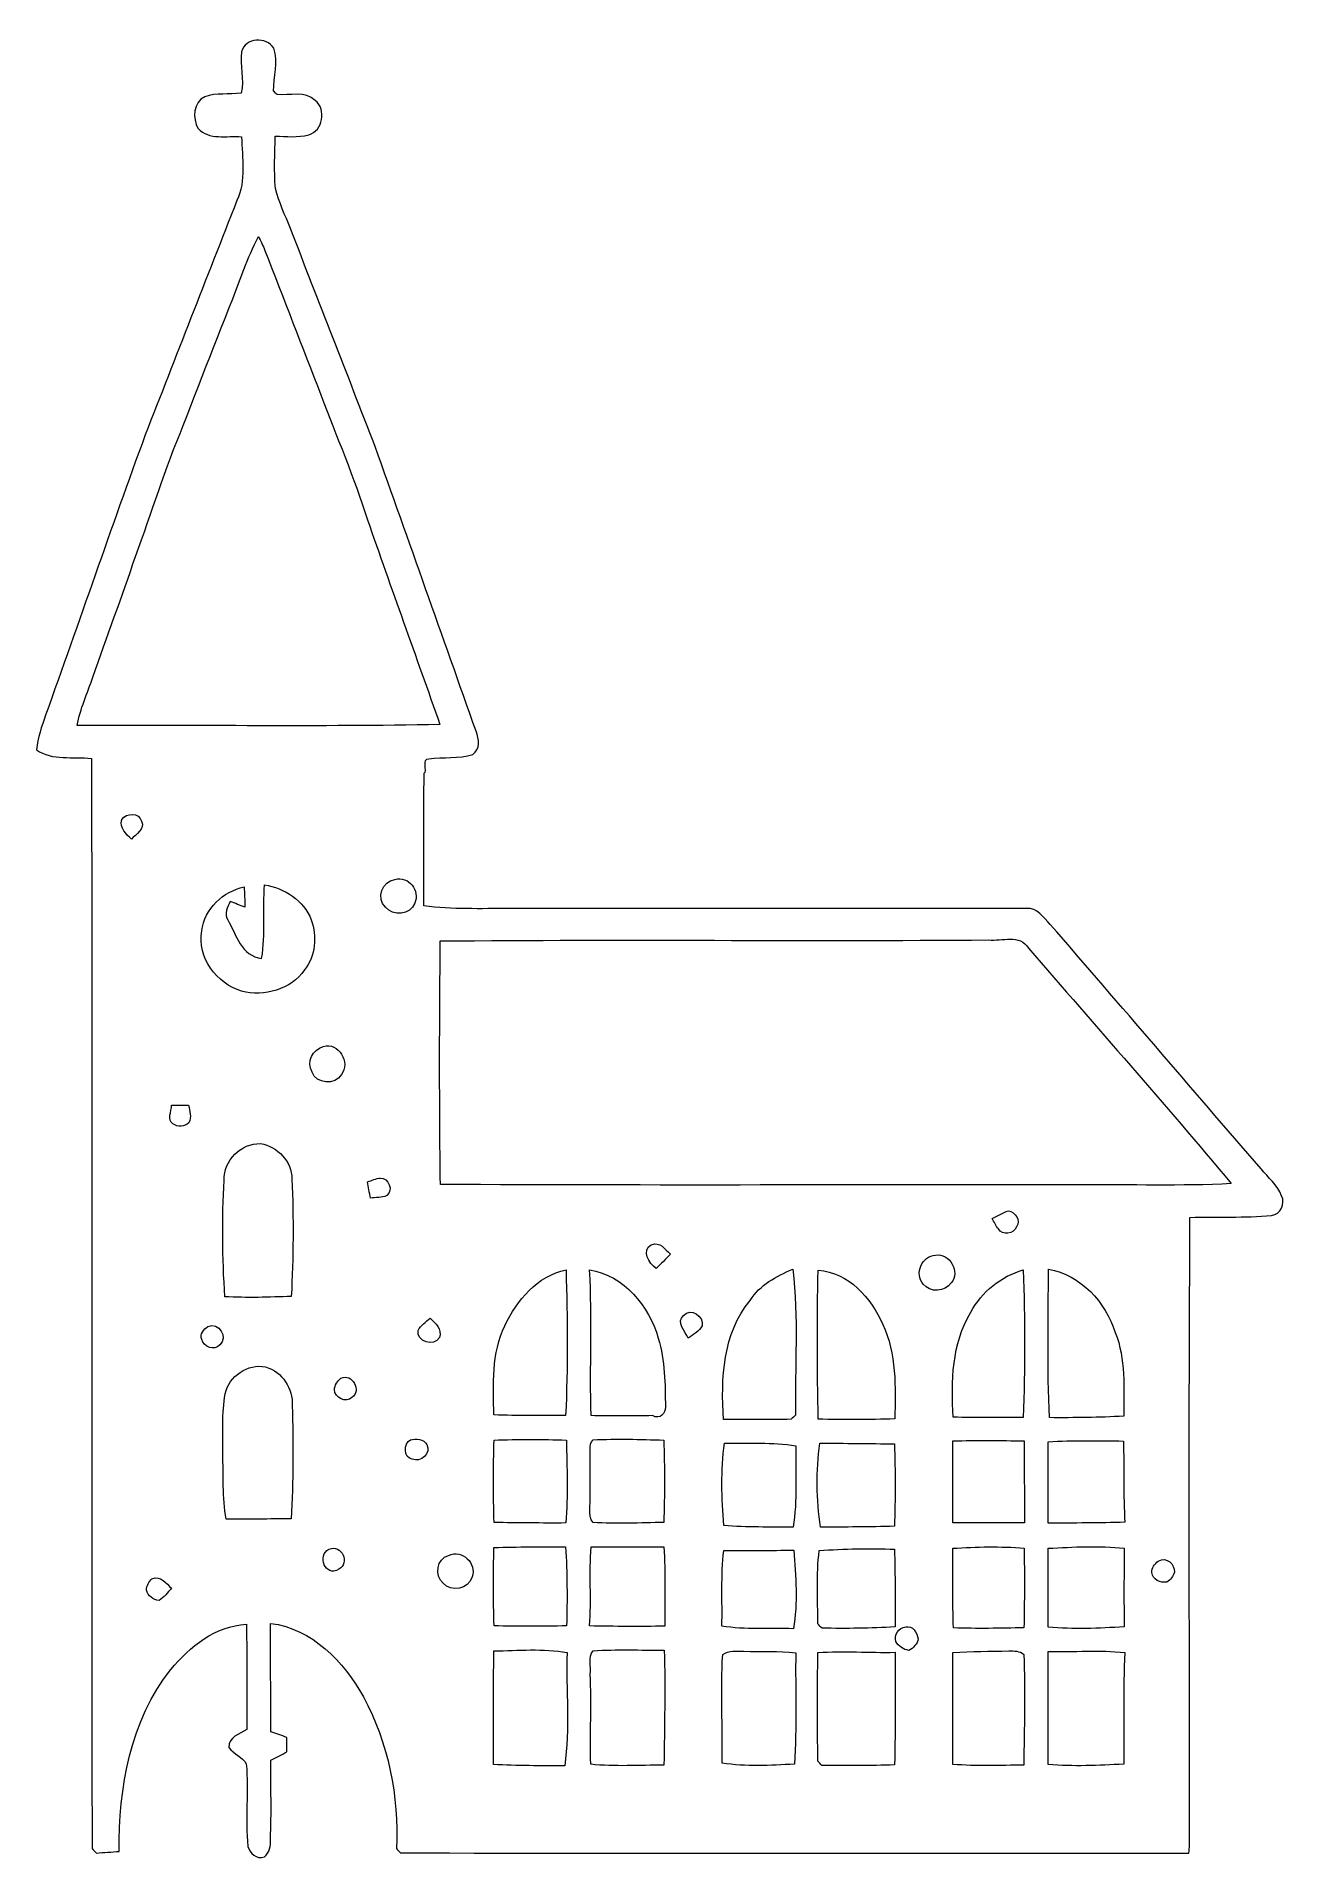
# Model space of a CAD drawing. Header units: centimetres. Extents: x -11.1 to 11.1, y -16.2 to 16.2.
import ezdxf

# ---------------------------------------------------------------- set-up
doc = ezdxf.new("R2010")
doc.units = ezdxf.units.CM
doc.header["$MEASUREMENT"] = 0
doc.layers.add('Layer 1', color=7, linetype='Continuous')

msp = doc.modelspace()

# ---------------------------------------------------------------- linework, layer by layer
at = {"layer": 'Layer 1', "color": 251, "lineweight": 9}
for points, knots in [([(-7.42088, 15.91377), (-7.34997, 16.17165), (-6.97532, 16.18541), (-6.84656, 15.97656), (-6.84656, 15.97656), (-6.75801, 15.73279), (-6.85255, 15.4675), (-6.85044, 15.21703), (-6.85044, 15.21703), (-6.83033, 15.19622), (-6.80987, 15.1754), (-6.78941, 15.15459), (-6.78941, 15.15459), (-6.5668, 15.13095), (-6.29128, 15.22691), (-6.11243, 15.04981), (-6.11243, 15.04981), (-5.90993, 14.89106), (-5.97414, 14.51077), (-6.22849, 14.43986), (-6.22849, 14.43986), (-6.42146, 14.38836), (-6.62395, 14.4127), (-6.82045, 14.41728), (-6.82045, 14.41728), (-6.82856, 14.1079), (-6.8455, 13.7971), (-6.81798, 13.48842), (-6.81798, 13.48842), (-6.75519, 13.24253), (-6.64477, 13.01288), (-6.55234, 12.77793), (-6.55234, 12.77793), (-6.05175, 11.48923), (-5.54869, 10.20159), (-5.04951, 8.91254), (-5.04951, 8.91254), (-4.44837, 7.22979), (-3.85676, 5.54351), (-3.25775, 3.8597), (-3.25775, 3.8597), (-3.20201, 3.72459), (-3.18261, 3.54361), (-3.31525, 3.44554), (-3.31525, 3.44554), (-3.56784, 3.37322), (-3.83877, 3.40744), (-4.0963, 3.36793), (-4.0963, 3.36793), (-4.22471, 3.38204), (-4.11958, 3.15133), (-4.17709, 3.11393), (-4.17709, 3.11393), (-4.20213, 2.33076), (-4.17568, 1.54724), (-4.18591, 0.76373), (-4.18591, 0.76373), (-3.6832, 0.69388), (-3.17379, 0.7161), (-2.66755, 0.71328), (-2.66755, 0.71328), (0.39069, 0.71786), (3.44892, 0.71257), (6.5068, 0.71716), (6.5068, 0.71716), (6.69589, 0.73162), (6.81301, 0.55382), (6.92872, 0.43423), (6.92872, 0.43423), (8.17967, -1.00863), (9.4218, -2.4589), (10.66958, -3.90458), (10.66958, -3.90458), (10.79552, -4.05839), (10.96062, -4.1928), (11.03505, -4.3826), (11.03505, -4.3826), (11.10385, -4.52265), (11.01318, -4.71315), (10.85725, -4.73008), (10.85725, -4.73008), (10.37571, -4.777), (9.89099, -4.74666), (9.4084, -4.76395), (9.4084, -4.76395), (9.38511, -8.47552), (9.39958, -12.18816), (9.40169, -15.90009), (9.40169, -15.90009), (9.39852, -15.94736), (9.39252, -15.99498), (9.38758, -16.04331), (9.38758, -16.04331), (4.72421, -16.03802), (0.06084, -16.04719), (-4.60218, -16.03837), (-4.60218, -16.03837), (-4.62476, -16.01297), (-4.64734, -15.98793), (-4.66991, -15.96323), (-4.66991, -15.96323), (-4.62758, -15.03402), (-4.81385, -14.08963), (-5.25659, -13.26836), (-5.25659, -13.26836), (-5.60478, -12.64536), (-6.16393, -12.05834), (-6.90618, -11.96626), (-6.90618, -11.96626), (-6.91147, -12.6069), (-6.89418, -13.24755), (-6.90018, -13.88855), (-6.90018, -13.88855), (-6.80599, -13.92171), (-6.71144, -13.95487), (-6.61831, -13.99085), (-6.61831, -13.99085), (-6.61796, -14.05506), (-6.61796, -14.18312), (-6.61796, -14.24732), (-6.61796, -14.24732), (-6.71038, -14.29742), (-6.80422, -14.34469), (-6.89877, -14.3909), (-6.89877, -14.3909), (-6.90265, -14.85869), (-6.88677, -15.32717), (-6.90653, -15.79531), (-6.90653, -15.79531), (-6.89489, -15.9082), (-6.92452, -16.03626), (-7.01518, -16.11105), (-7.01518, -16.11105), (-7.15241, -16.1562), (-7.27836, -16.04578), (-7.30552, -15.92196), (-7.30552, -15.92196), (-7.35491, -15.43583), (-7.29529, -14.94582), (-7.3348, -14.4604), (-7.3348, -14.4604), (-7.40183, -14.33269), (-7.5634, -14.28789), (-7.64242, -14.16689), (-7.64242, -14.16689), (-7.65689, -13.98521), (-7.44981, -13.92806), (-7.32739, -13.84868), (-7.32739, -13.84868), (-7.32386, -13.22674), (-7.31681, -12.60514), (-7.33445, -11.98355), (-7.33445, -11.98355), (-7.88161, -12.00859), (-8.34092, -12.38148), (-8.67571, -12.78541), (-8.67571, -12.78541), (-9.38867, -13.69099), (-9.60598, -14.88585), (-9.58799, -16.01192), (-9.58799, -16.01192), (-9.72381, -16.02285), (-9.86034, -16.03097), (-9.9958, -16.0419), (-9.9958, -16.0419), (-10.02085, -16.01509), (-10.04625, -15.98863), (-10.0713, -15.96253), (-10.0713, -15.96253), (-10.08717, -9.51587), (-10.06282, -3.06921), (-10.08328, 3.3771), (-10.08328, 3.3771), (-10.40713, 3.41732), (-10.77615, 3.32948), (-11.05837, 3.53197), (-11.05837, 3.53197), (-11.03403, 3.74329), (-10.96629, 3.94508), (-10.89644, 4.14475), (-10.89644, 4.14475), (-10.3006, 5.79928), (-9.7351, 7.46474), (-9.12868, 9.11539), (-9.12868, 9.11539), (-8.58857, 10.50286), (-8.04706, 11.88963), (-7.50061, 13.27464), (-7.50061, 13.27464), (-7.33586, 13.62741), (-7.40994, 14.02923), (-7.41841, 14.40423), (-7.41841, 14.40423), (-7.67841, 14.43069), (-7.99838, 14.33861), (-8.19311, 14.55663), (-8.19311, 14.55663), (-8.29259, 14.72949), (-8.27601, 15.02159), (-8.07352, 15.11508), (-8.07352, 15.11508), (-7.86926, 15.19657), (-7.64031, 15.1433), (-7.42829, 15.18105), (-7.42829, 15.18105), (-7.36408, 15.42058), (-7.45086, 15.67247), (-7.42088, 15.91377), (-7.42088, 15.91377), (-7.42088, 15.91377), (-7.42088, 15.91377), (-7.42088, 15.91377)], [0, 0, 0, 0, 0.01851852, 0.01851852, 0.01851852, 0.01851852, 0.03703704, 0.03703704, 0.03703704, 0.03703704, 0.05555556, 0.05555556, 0.05555556, 0.05555556, 0.07407407, 0.07407407, 0.07407407, 0.07407407, 0.09259259, 0.09259259, 0.09259259, 0.09259259, 0.11111111, 0.11111111, 0.11111111, 0.11111111, 0.12962963, 0.12962963, 0.12962963, 0.12962963, 0.14814815, 0.14814815, 0.14814815, 0.14814815, 0.16666667, 0.16666667, 0.16666667, 0.16666667, 0.18518519, 0.18518519, 0.18518519, 0.18518519, 0.2037037, 0.2037037, 0.2037037, 0.2037037, 0.22222222, 0.22222222, 0.22222222, 0.22222222, 0.24074074, 0.24074074, 0.24074074, 0.24074074, 0.25925926, 0.25925926, 0.25925926, 0.25925926, 0.27777778, 0.27777778, 0.27777778, 0.27777778, 0.2962963, 0.2962963, 0.2962963, 0.2962963, 0.31481481, 0.31481481, 0.31481481, 0.31481481, 0.33333333, 0.33333333, 0.33333333, 0.33333333, 0.35185185, 0.35185185, 0.35185185, 0.35185185, 0.37037037, 0.37037037, 0.37037037, 0.37037037, 0.38888889, 0.38888889, 0.38888889, 0.38888889, 0.40740741, 0.40740741, 0.40740741, 0.40740741, 0.42592593, 0.42592593, 0.42592593, 0.42592593, 0.44444444, 0.44444444, 0.44444444, 0.44444444, 0.46296296, 0.46296296, 0.46296296, 0.46296296, 0.48148148, 0.48148148, 0.48148148, 0.48148148, 0.5, 0.5, 0.5, 0.5, 0.51851852, 0.51851852, 0.51851852, 0.51851852, 0.53703704, 0.53703704, 0.53703704, 0.53703704, 0.55555556, 0.55555556, 0.55555556, 0.55555556, 0.57407407, 0.57407407, 0.57407407, 0.57407407, 0.59259259, 0.59259259, 0.59259259, 0.59259259, 0.61111111, 0.61111111, 0.61111111, 0.61111111, 0.62962963, 0.62962963, 0.62962963, 0.62962963, 0.64814815, 0.64814815, 0.64814815, 0.64814815, 0.66666667, 0.66666667, 0.66666667, 0.66666667, 0.68518519, 0.68518519, 0.68518519, 0.68518519, 0.7037037, 0.7037037, 0.7037037, 0.7037037, 0.72222222, 0.72222222, 0.72222222, 0.72222222, 0.74074074, 0.74074074, 0.74074074, 0.74074074, 0.75925926, 0.75925926, 0.75925926, 0.75925926, 0.77777778, 0.77777778, 0.77777778, 0.77777778, 0.7962963, 0.7962963, 0.7962963, 0.7962963, 0.81481481, 0.81481481, 0.81481481, 0.81481481, 0.83333333, 0.83333333, 0.83333333, 0.83333333, 0.85185185, 0.85185185, 0.85185185, 0.85185185, 0.87037037, 0.87037037, 0.87037037, 0.87037037, 0.88888889, 0.88888889, 0.88888889, 0.88888889, 0.90740741, 0.90740741, 0.90740741, 0.90740741, 0.92592593, 0.92592593, 0.92592593, 0.92592593, 0.94444444, 0.94444444, 0.94444444, 0.94444444, 0.96296296, 0.96296296, 0.96296296, 0.96296296, 1, 1, 1, 1]), ([(-7.12031, 12.6354), (-7.21697, 12.44631), (-7.30129, 12.25158), (-7.37608, 12.05297), (-7.37608, 12.05297), (-7.72709, 11.12798), (-8.10209, 10.21217), (-8.4524, 9.28648), (-8.4524, 9.28648), (-8.77131, 8.52554), (-9.01508, 7.73603), (-9.30154, 6.96238), (-9.30154, 6.96238), (-9.54001, 6.24307), (-9.8113, 5.53575), (-10.0586, 4.81961), (-10.0586, 4.81961), (-10.15632, 4.53563), (-10.28085, 4.25975), (-10.3387, 3.96377), (-10.3387, 3.96377), (-8.19276, 3.9673), (-6.04575, 3.94084), (-3.8998, 3.97718), (-3.8998, 3.97718), (-4.32243, 5.19038), (-4.76552, 6.39653), (-5.18391, 7.61114), (-5.18391, 7.61114), (-5.42486, 8.36256), (-5.73319, 9.08893), (-6.01012, 9.82694), (-6.01012, 9.82694), (-6.34808, 10.6789), (-6.67017, 11.53685), (-7.00531, 12.39022), (-7.00531, 12.39022), (-7.03917, 12.47383), (-7.07692, 12.55603), (-7.12031, 12.6354), (-7.12031, 12.6354), (-7.12031, 12.6354), (-7.12031, 12.6354), (-7.12031, 12.6354)], [0, 0, 0, 0, 0.08333333, 0.08333333, 0.08333333, 0.08333333, 0.16666667, 0.16666667, 0.16666667, 0.16666667, 0.25, 0.25, 0.25, 0.25, 0.33333333, 0.33333333, 0.33333333, 0.33333333, 0.41666667, 0.41666667, 0.41666667, 0.41666667, 0.5, 0.5, 0.5, 0.5, 0.58333333, 0.58333333, 0.58333333, 0.58333333, 0.66666667, 0.66666667, 0.66666667, 0.66666667, 0.75, 0.75, 0.75, 0.75, 0.83333333, 0.83333333, 0.83333333, 0.83333333, 1, 1, 1, 1]), ([(-9.54354, 2.29372), (-9.58623, 2.13674), (-9.46946, 2.03902), (-9.37244, 1.94659), (-9.37244, 1.94659), (-9.29483, 2.03337), (-9.12268, 2.1251), (-9.19535, 2.26338), (-9.19535, 2.26338), (-9.23486, 2.41966), (-9.4624, 2.4172), (-9.54354, 2.29372), (-9.54354, 2.29372), (-9.54354, 2.29372), (-9.54354, 2.29372), (-9.54354, 2.29372)], [0, 0, 0, 0, 0.2, 0.2, 0.2, 0.2, 0.4, 0.4, 0.4, 0.4, 0.6, 0.6, 0.6, 0.6, 1, 1, 1, 1]), ([(-4.6999, 1.22869), (-4.92109, 1.2107), (-5.04174, 0.89002), (-4.865, 0.74044), (-4.865, 0.74044), (-4.73518, 0.56688), (-4.42333, 0.60004), (-4.34607, 0.80747), (-4.34607, 0.80747), (-4.24905, 1.02937), (-4.45508, 1.30559), (-4.6999, 1.22869), (-4.6999, 1.22869), (-4.6999, 1.22869), (-4.6999, 1.22869), (-4.6999, 1.22869)], [0, 0, 0, 0, 0.2, 0.2, 0.2, 0.2, 0.4, 0.4, 0.4, 0.4, 0.6, 0.6, 0.6, 0.6, 1, 1, 1, 1]), ([(-8.12573, 0.32099), (-8.21286, -0.1542), (-7.85973, -0.61493), (-7.41841, -0.75392), (-7.41841, -0.75392), (-7.01801, -0.84812), (-6.54246, -0.72782), (-6.30293, -0.37539), (-6.30293, -0.37539), (-6.1029, -0.12704), (-6.08103, 0.22221), (-6.18298, 0.51537), (-6.18298, 0.51537), (-6.31492, 0.85756), (-6.65994, 1.07946), (-7.01377, 1.13273), (-7.01377, 1.13273), (-7.04199, 0.69917), (-6.98943, 0.26208), (-7.06281, -0.16902), (-7.06281, -0.16902), (-7.42441, -0.13374), (-7.51225, 0.25784), (-7.66535, 0.51678), (-7.66535, 0.51678), (-7.7345, 0.62261), (-7.66853, 0.73868), (-7.62126, 0.8371), (-7.62126, 0.8371), (-7.53377, 0.80571), (-7.44698, 0.77255), (-7.35985, 0.7408), (-7.35985, 0.7408), (-7.36232, 0.86003), (-7.36937, 0.98456), (-7.37184, 1.10204), (-7.37184, 1.10204), (-7.74543, 1.01667), (-8.07528, 0.70834), (-8.12573, 0.32099), (-8.12573, 0.32099), (-8.12573, 0.32099), (-8.12573, 0.32099), (-8.12573, 0.32099)], [0, 0, 0, 0, 0.08333333, 0.08333333, 0.08333333, 0.08333333, 0.16666667, 0.16666667, 0.16666667, 0.16666667, 0.25, 0.25, 0.25, 0.25, 0.33333333, 0.33333333, 0.33333333, 0.33333333, 0.41666667, 0.41666667, 0.41666667, 0.41666667, 0.5, 0.5, 0.5, 0.5, 0.58333333, 0.58333333, 0.58333333, 0.58333333, 0.66666667, 0.66666667, 0.66666667, 0.66666667, 0.75, 0.75, 0.75, 0.75, 0.83333333, 0.83333333, 0.83333333, 0.83333333, 1, 1, 1, 1]), ([(5.83476, 0.15801), (2.59238, 0.13331), (-0.65072, 0.17035), (-3.8931, 0.13931), (-3.8931, 0.13931), (-3.90756, -1.30002), (-3.91074, -2.74006), (-3.89098, -4.1794), (-3.89098, -4.1794), (-0.10849, -4.20056), (3.67435, -4.18257), (7.45718, -4.18857), (7.45718, -4.18857), (8.35183, -4.18081), (9.24718, -4.21044), (10.14146, -4.16599), (10.14146, -4.16599), (8.9639, -2.75417), (7.74399, -1.37834), (6.54243, 0.01266), (6.54243, 0.01266), (6.39073, 0.26631), (6.069, 0.13296), (5.83476, 0.15801), (5.83476, 0.15801), (5.83476, 0.15801), (5.83476, 0.15801), (5.83476, 0.15801)], [0, 0, 0, 0, 0.125, 0.125, 0.125, 0.125, 0.25, 0.25, 0.25, 0.25, 0.375, 0.375, 0.375, 0.375, 0.5, 0.5, 0.5, 0.5, 0.625, 0.625, 0.625, 0.625, 0.75, 0.75, 0.75, 0.75, 1, 1, 1, 1]), ([(-5.97131, -1.73041), (-6.15299, -1.79109), (-6.27153, -2.00205), (-6.16816, -2.1862), (-6.16816, -2.1862), (-6.09408, -2.39963), (-5.75788, -2.42186), (-5.64605, -2.23101), (-5.64605, -2.23101), (-5.48377, -2.01652), (-5.6965, -1.6528), (-5.97131, -1.73041), (-5.97131, -1.73041), (-5.97131, -1.73041), (-5.97131, -1.73041), (-5.97131, -1.73041)], [0, 0, 0, 0, 0.2, 0.2, 0.2, 0.2, 0.4, 0.4, 0.4, 0.4, 0.6, 0.6, 0.6, 0.6, 1, 1, 1, 1]), ([(-8.66124, -2.77358), (-8.65772, -2.88188), (-8.75156, -3.03428), (-8.63655, -3.10342), (-8.63655, -3.10342), (-8.55506, -3.16516), (-8.42487, -3.16481), (-8.35608, -3.08437), (-8.35608, -3.08437), (-8.29577, -2.98948), (-8.34163, -2.87518), (-8.35821, -2.77428), (-8.35821, -2.77428), (-8.43406, -2.77393), (-8.58539, -2.77393), (-8.66124, -2.77358), (-8.66124, -2.77358), (-8.66124, -2.77358), (-8.66124, -2.77358), (-8.66124, -2.77358)], [0, 0, 0, 0, 0.16666667, 0.16666667, 0.16666667, 0.16666667, 0.33333333, 0.33333333, 0.33333333, 0.33333333, 0.5, 0.5, 0.5, 0.5, 0.66666667, 0.66666667, 0.66666667, 0.66666667, 1, 1, 1, 1]), ([(-7.72815, -4.10214), (-7.76978, -4.79041), (-7.75919, -5.48256), (-7.71615, -6.17083), (-7.71615, -6.17083), (-7.32386, -6.19517), (-6.92911, -6.18), (-6.53646, -6.16624), (-6.53646, -6.16624), (-6.50083, -5.47374), (-6.49448, -4.77841), (-6.52623, -4.08626), (-6.52623, -4.08626), (-6.52482, -3.77123), (-6.78129, -3.50665), (-7.08186, -3.45585), (-7.08186, -3.45585), (-7.42723, -3.44491), (-7.74049, -3.75324), (-7.72815, -4.10214), (-7.72815, -4.10214), (-7.72815, -4.10214), (-7.72815, -4.10214), (-7.72815, -4.10214)], [0, 0, 0, 0, 0.14285714, 0.14285714, 0.14285714, 0.14285714, 0.28571429, 0.28571429, 0.28571429, 0.28571429, 0.42857143, 0.42857143, 0.42857143, 0.42857143, 0.57142857, 0.57142857, 0.57142857, 0.57142857, 0.71428571, 0.71428571, 0.71428571, 0.71428571, 1, 1, 1, 1]), ([(-5.18215, -4.13318), (-5.16663, -4.22914), (-5.15039, -4.32545), (-5.13382, -4.42176), (-5.13382, -4.42176), (-5.03751, -4.40659), (-4.92885, -4.42634), (-4.84313, -4.37554), (-4.84313, -4.37554), (-4.71543, -4.28982), (-4.81103, -4.05734), (-4.95708, -4.0658), (-4.95708, -4.0658), (-5.03504, -4.07674), (-5.10842, -4.10743), (-5.18215, -4.13318), (-5.18215, -4.13318), (-5.18215, -4.13318), (-5.18215, -4.13318), (-5.18215, -4.13318)], [0, 0, 0, 0, 0.16666667, 0.16666667, 0.16666667, 0.16666667, 0.33333333, 0.33333333, 0.33333333, 0.33333333, 0.5, 0.5, 0.5, 0.5, 0.66666667, 0.66666667, 0.66666667, 0.66666667, 1, 1, 1, 1]), ([(5.89896, -4.78335), (5.93318, -4.8465), (5.96564, -4.91176), (6.00832, -4.97032), (6.00832, -4.97032), (6.07782, -5.0885), (6.28525, -5.06169), (6.33182, -4.93081), (6.33182, -4.93081), (6.41049, -4.81757), (6.30818, -4.66835), (6.18542, -4.64894), (6.18542, -4.64894), (6.08382, -4.67858), (5.99351, -4.73784), (5.89896, -4.78335), (5.89896, -4.78335), (5.89896, -4.78335), (5.89896, -4.78335), (5.89896, -4.78335)], [0, 0, 0, 0, 0.16666667, 0.16666667, 0.16666667, 0.16666667, 0.33333333, 0.33333333, 0.33333333, 0.33333333, 0.5, 0.5, 0.5, 0.5, 0.66666667, 0.66666667, 0.66666667, 0.66666667, 1, 1, 1, 1]), ([(-0.15047, -5.2529), (-0.32793, -5.35132), (-0.18963, -5.58204), (-0.06404, -5.66847), (-0.06404, -5.66847), (0.02521, -5.58945), (0.10988, -5.50549), (0.18855, -5.41588), (0.18855, -5.41588), (0.09224, -5.33227), (0.00863, -5.1827), (-0.15047, -5.2529), (-0.15047, -5.2529), (-0.15047, -5.2529), (-0.15047, -5.2529), (-0.15047, -5.2529)], [0, 0, 0, 0, 0.2, 0.2, 0.2, 0.2, 0.4, 0.4, 0.4, 0.4, 0.6, 0.6, 0.6, 0.6, 1, 1, 1, 1]), ([(4.89389, -5.43529), (4.65541, -5.44728), (4.51149, -5.7669), (4.67622, -5.94611), (4.67622, -5.94611), (4.79618, -6.10521), (5.06394, -6.08898), (5.174, -5.9267), (5.174, -5.9267), (5.33628, -5.73797), (5.14296, -5.38554), (4.89389, -5.43529), (4.89389, -5.43529), (4.89389, -5.43529), (4.89389, -5.43529), (4.89389, -5.43529)], [0, 0, 0, 0, 0.2, 0.2, 0.2, 0.2, 0.4, 0.4, 0.4, 0.4, 0.6, 0.6, 0.6, 0.6, 1, 1, 1, 1]), ([(-2.74693, -6.68553), (-2.98681, -7.17801), (-2.95224, -7.73822), (-2.94201, -8.26986), (-2.94201, -8.26986), (-2.51833, -8.2815), (-2.09429, -8.28185), (-1.67025, -8.28079), (-1.67025, -8.28079), (-1.62686, -7.42001), (-1.63603, -6.55712), (-1.66178, -5.69599), (-1.66178, -5.69599), (-2.16978, -5.79794), (-2.53949, -6.2368), (-2.74693, -6.68553), (-2.74693, -6.68553), (-2.74693, -6.68553), (-2.74693, -6.68553), (-2.74693, -6.68553)], [0, 0, 0, 0, 0.16666667, 0.16666667, 0.16666667, 0.16666667, 0.33333333, 0.33333333, 0.33333333, 0.33333333, 0.5, 0.5, 0.5, 0.5, 0.66666667, 0.66666667, 0.66666667, 0.66666667, 1, 1, 1, 1]), ([(-1.24339, -5.6974), (-1.19682, -6.55818), (-1.24339, -7.42107), (-1.21763, -8.28185), (-1.21763, -8.28185), (-0.85357, -8.28291), (-0.4895, -8.29067), (-0.12542, -8.28044), (-0.12542, -8.28044), (0.00546, -8.35734), (0.106, -8.23846), (0.10035, -8.13051), (0.10035, -8.13051), (0.09718, -7.72093), (0.094, -7.30254), (-0.02489, -6.90707), (-0.02489, -6.90707), (-0.19245, -6.3391), (-0.63061, -5.78947), (-1.24339, -5.6974), (-1.24339, -5.6974), (-1.24339, -5.6974), (-1.24339, -5.6974), (-1.24339, -5.6974)], [0, 0, 0, 0, 0.14285714, 0.14285714, 0.14285714, 0.14285714, 0.28571429, 0.28571429, 0.28571429, 0.28571429, 0.42857143, 0.42857143, 0.42857143, 0.42857143, 0.57142857, 0.57142857, 0.57142857, 0.57142857, 0.71428571, 0.71428571, 0.71428571, 0.71428571, 1, 1, 1, 1]), ([(1.60425, -6.2368), (1.11777, -6.82382), (1.0846, -7.62427), (1.13223, -8.35064), (1.13223, -8.35064), (1.53263, -8.3524), (1.93303, -8.35099), (2.33344, -8.34641), (2.33344, -8.34641), (2.35849, -8.32207), (2.38353, -8.29808), (2.40893, -8.27444), (2.40893, -8.27444), (2.39447, -7.4119), (2.46608, -6.54371), (2.3599, -5.68505), (2.3599, -5.68505), (2.06921, -5.80676), (1.77958, -5.96375), (1.60425, -6.2368), (1.60425, -6.2368), (1.60425, -6.2368), (1.60425, -6.2368), (1.60425, -6.2368)], [0, 0, 0, 0, 0.14285714, 0.14285714, 0.14285714, 0.14285714, 0.28571429, 0.28571429, 0.28571429, 0.28571429, 0.42857143, 0.42857143, 0.42857143, 0.42857143, 0.57142857, 0.57142857, 0.57142857, 0.57142857, 0.71428571, 0.71428571, 0.71428571, 0.71428571, 1, 1, 1, 1]), ([(2.8111, -5.70057), (2.79134, -6.58111), (2.79487, -7.4627), (2.81216, -8.34359), (2.81216, -8.34359), (3.26442, -8.35452), (3.71703, -8.35311), (4.16965, -8.34076), (4.16965, -8.34076), (4.18658, -7.77808), (4.20104, -7.18471), (3.95798, -6.6626), (3.95798, -6.6626), (3.75302, -6.19376), (3.35226, -5.73938), (2.8111, -5.70057), (2.8111, -5.70057), (2.8111, -5.70057), (2.8111, -5.70057), (2.8111, -5.70057)], [0, 0, 0, 0, 0.16666667, 0.16666667, 0.16666667, 0.16666667, 0.33333333, 0.33333333, 0.33333333, 0.33333333, 0.5, 0.5, 0.5, 0.5, 0.66666667, 0.66666667, 0.66666667, 0.66666667, 1, 1, 1, 1]), ([(5.51796, -6.44776), (5.18282, -7.00656), (5.1673, -7.67719), (5.20822, -8.30866), (5.20822, -8.30866), (5.62062, -8.32065), (6.03337, -8.31536), (6.44612, -8.31501), (6.44612, -8.31501), (6.48634, -7.44294), (6.47822, -6.56841), (6.45106, -5.69599), (6.45106, -5.69599), (6.05524, -5.80676), (5.7134, -6.08651), (5.51796, -6.44776), (5.51796, -6.44776), (5.51796, -6.44776), (5.51796, -6.44776), (5.51796, -6.44776)], [0, 0, 0, 0, 0.16666667, 0.16666667, 0.16666667, 0.16666667, 0.33333333, 0.33333333, 0.33333333, 0.33333333, 0.5, 0.5, 0.5, 0.5, 0.66666667, 0.66666667, 0.66666667, 0.66666667, 1, 1, 1, 1]), ([(6.89697, -5.68011), (6.89591, -6.55888), (6.87051, -7.43906), (6.91849, -8.31713), (6.91849, -8.31713), (7.35735, -8.31854), (7.79691, -8.31819), (8.2354, -8.28961), (8.2354, -8.28961), (8.22977, -7.7929), (8.27104, -7.2789), (8.08336, -6.80653), (8.08336, -6.80653), (7.90909, -6.26396), (7.472, -5.78877), (6.89697, -5.68011), (6.89697, -5.68011), (6.89697, -5.68011), (6.89697, -5.68011), (6.89697, -5.68011)], [0, 0, 0, 0, 0.16666667, 0.16666667, 0.16666667, 0.16666667, 0.33333333, 0.33333333, 0.33333333, 0.33333333, 0.5, 0.5, 0.5, 0.5, 0.66666667, 0.66666667, 0.66666667, 0.66666667, 1, 1, 1, 1]), ([(0.4235, -6.50385), (0.2838, -6.62238), (0.45878, -6.78748), (0.50393, -6.90813), (0.50393, -6.90813), (0.59389, -6.84463), (0.69937, -6.78854), (0.75299, -6.68835), (0.75299, -6.68835), (0.78898, -6.51761), (0.54591, -6.35709), (0.4235, -6.50385), (0.4235, -6.50385), (0.4235, -6.50385), (0.4235, -6.50385), (0.4235, -6.50385)], [0, 0, 0, 0, 0.2, 0.2, 0.2, 0.2, 0.4, 0.4, 0.4, 0.4, 0.6, 0.6, 0.6, 0.6, 1, 1, 1, 1]), ([(-8.01743, -6.70211), (-8.09257, -6.74797), (-8.16594, -6.83581), (-8.12643, -6.9293), (-8.12643, -6.9293), (-8.09257, -7.06089), (-7.90066, -7.14132), (-7.80576, -7.02384), (-7.80576, -7.02384), (-7.64489, -6.8979), (-7.82798, -6.61109), (-8.01743, -6.70211), (-8.01743, -6.70211), (-8.01743, -6.70211), (-8.01743, -6.70211), (-8.01743, -6.70211)], [0, 0, 0, 0, 0.2, 0.2, 0.2, 0.2, 0.4, 0.4, 0.4, 0.4, 0.6, 0.6, 0.6, 0.6, 1, 1, 1, 1]), ([(-4.28751, -6.77055), (-4.31855, -6.96669), (-4.00281, -7.069), (-3.90686, -6.89508), (-3.90686, -6.89508), (-3.86311, -6.7388), (-3.97847, -6.64284), (-4.07408, -6.55077), (-4.07408, -6.55077), (-4.14957, -6.61885), (-4.23706, -6.67989), (-4.28751, -6.77055), (-4.28751, -6.77055), (-4.28751, -6.77055), (-4.28751, -6.77055), (-4.28751, -6.77055)], [0, 0, 0, 0, 0.2, 0.2, 0.2, 0.2, 0.4, 0.4, 0.4, 0.4, 0.6, 0.6, 0.6, 0.6, 1, 1, 1, 1]), ([(-7.70804, -7.89344), (-7.77577, -8.24199), (-7.74579, -8.59829), (-7.75178, -8.95107), (-7.75178, -8.95107), (-7.74014, -9.33877), (-7.76025, -9.73177), (-7.69534, -10.11629), (-7.69534, -10.11629), (-7.31011, -10.11559), (-6.92417, -10.11524), (-6.53858, -10.11382), (-6.53858, -10.11382), (-6.50295, -9.4446), (-6.49942, -8.77362), (-6.51883, -8.10405), (-6.51883, -8.10405), (-6.50789, -7.80348), (-6.6931, -7.50115), (-6.99261, -7.41825), (-6.99261, -7.41825), (-7.30623, -7.35052), (-7.64489, -7.58194), (-7.70804, -7.89344), (-7.70804, -7.89344), (-7.70804, -7.89344), (-7.70804, -7.89344), (-7.70804, -7.89344)], [0, 0, 0, 0, 0.125, 0.125, 0.125, 0.125, 0.25, 0.25, 0.25, 0.25, 0.375, 0.375, 0.375, 0.375, 0.5, 0.5, 0.5, 0.5, 0.625, 0.625, 0.625, 0.625, 0.75, 0.75, 0.75, 0.75, 1, 1, 1, 1]), ([(-5.65558, -7.61616), (-5.71837, -7.66625), (-5.76847, -7.73998), (-5.77235, -7.82253), (-5.77235, -7.82253), (-5.76811, -7.96188), (-5.56738, -8.07018), (-5.45979, -7.95765), (-5.45979, -7.95765), (-5.28375, -7.8444), (-5.45661, -7.51985), (-5.65558, -7.61616), (-5.65558, -7.61616), (-5.65558, -7.61616), (-5.65558, -7.61616), (-5.65558, -7.61616)], [0, 0, 0, 0, 0.2, 0.2, 0.2, 0.2, 0.4, 0.4, 0.4, 0.4, 0.6, 0.6, 0.6, 0.6, 1, 1, 1, 1]), ([(-4.41944, -8.70836), (-4.55033, -8.77539), (-4.54362, -9.02727), (-4.39263, -9.05408), (-4.39263, -9.05408), (-4.24376, -9.12075), (-4.04868, -8.9426), (-4.13334, -8.7962), (-4.13334, -8.7962), (-4.17603, -8.69072), (-4.33196, -8.69284), (-4.41944, -8.70836), (-4.41944, -8.70836), (-4.41944, -8.70836), (-4.41944, -8.70836), (-4.41944, -8.70836)], [0, 0, 0, 0, 0.2, 0.2, 0.2, 0.2, 0.4, 0.4, 0.4, 0.4, 0.6, 0.6, 0.6, 0.6, 1, 1, 1, 1]), ([(-2.93919, -8.71435), (-2.9533, -9.20084), (-2.9533, -9.68802), (-2.93919, -10.17486), (-2.93919, -10.17486), (-2.51515, -10.1865), (-2.09111, -10.18685), (-1.66672, -10.18579), (-1.66672, -10.18579), (-1.62298, -9.69649), (-1.64943, -9.20401), (-1.65473, -8.71435), (-1.65473, -8.71435), (-2.083, -8.70201), (-2.51127, -8.70236), (-2.93919, -8.71435), (-2.93919, -8.71435), (-2.93919, -8.71435), (-2.93919, -8.71435), (-2.93919, -8.71435)], [0, 0, 0, 0, 0.16666667, 0.16666667, 0.16666667, 0.16666667, 0.33333333, 0.33333333, 0.33333333, 0.33333333, 0.5, 0.5, 0.5, 0.5, 0.66666667, 0.66666667, 0.66666667, 0.66666667, 1, 1, 1, 1]), ([(-1.182, -8.71153), (-1.22716, -8.75634), (-1.23845, -8.82019), (-1.23633, -8.88157), (-1.23633, -8.88157), (-1.23245, -9.2407), (-1.23174, -9.60018), (-1.23915, -9.96001), (-1.23915, -9.96001), (-1.23951, -10.03551), (-1.23668, -10.11876), (-1.18306, -10.17838), (-1.18306, -10.17838), (-0.76467, -10.20167), (-0.34521, -10.18614), (0.07354, -10.17486), (0.07354, -10.17486), (0.0873, -9.68802), (0.0873, -9.20119), (0.07354, -8.71506), (0.07354, -8.71506), (-0.34486, -8.70342), (-0.76396, -8.68754), (-1.182, -8.71153), (-1.182, -8.71153), (-1.182, -8.71153), (-1.182, -8.71153), (-1.182, -8.71153)], [0, 0, 0, 0, 0.125, 0.125, 0.125, 0.125, 0.25, 0.25, 0.25, 0.25, 0.375, 0.375, 0.375, 0.375, 0.5, 0.5, 0.5, 0.5, 0.625, 0.625, 0.625, 0.625, 0.75, 0.75, 0.75, 0.75, 1, 1, 1, 1]), ([(5.20011, -8.72917), (5.19905, -9.21459), (5.19905, -9.70002), (5.1994, -10.18579), (5.1994, -10.18579), (5.62238, -10.18579), (6.04572, -10.18544), (6.4694, -10.18579), (6.4694, -10.18579), (6.4694, -9.69966), (6.46976, -9.21424), (6.46693, -8.72847), (6.46693, -8.72847), (6.04466, -8.72388), (5.62203, -8.71965), (5.20011, -8.72917), (5.20011, -8.72917), (5.20011, -8.72917), (5.20011, -8.72917), (5.20011, -8.72917)], [0, 0, 0, 0, 0.16666667, 0.16666667, 0.16666667, 0.16666667, 0.33333333, 0.33333333, 0.33333333, 0.33333333, 0.5, 0.5, 0.5, 0.5, 0.66666667, 0.66666667, 0.66666667, 0.66666667, 1, 1, 1, 1]), ([(6.89133, -8.74434), (6.89203, -9.22482), (6.89168, -9.70531), (6.89344, -10.18614), (6.89344, -10.18614), (7.34641, -10.18685), (7.79938, -10.1872), (8.2527, -10.17309), (8.2527, -10.17309), (8.22447, -9.69296), (8.23435, -9.21142), (8.23082, -8.73129), (8.23082, -8.73129), (7.7849, -8.72847), (7.33653, -8.714), (6.89133, -8.74434), (6.89133, -8.74434), (6.89133, -8.74434), (6.89133, -8.74434), (6.89133, -8.74434)], [0, 0, 0, 0, 0.16666667, 0.16666667, 0.16666667, 0.16666667, 0.33333333, 0.33333333, 0.33333333, 0.33333333, 0.5, 0.5, 0.5, 0.5, 0.66666667, 0.66666667, 0.66666667, 0.66666667, 1, 1, 1, 1]), ([(1.14669, -8.76868), (1.08178, -9.2534), (1.09942, -9.74588), (1.1354, -10.23271), (1.1354, -10.23271), (1.54498, -10.26234), (1.95597, -10.25705), (2.36695, -10.26093), (2.36695, -10.26093), (2.44597, -9.78362), (2.40329, -9.29573), (2.4174, -8.8149), (2.4174, -8.8149), (1.99795, -8.74681), (1.56932, -8.78103), (1.14669, -8.76868), (1.14669, -8.76868), (1.14669, -8.76868), (1.14669, -8.76868), (1.14669, -8.76868)], [0, 0, 0, 0, 0.16666667, 0.16666667, 0.16666667, 0.16666667, 0.33333333, 0.33333333, 0.33333333, 0.33333333, 0.5, 0.5, 0.5, 0.5, 0.66666667, 0.66666667, 0.66666667, 0.66666667, 1, 1, 1, 1]), ([(2.84108, -8.7715), (2.77335, -9.26328), (2.779, -9.7674), (2.85061, -10.25846), (2.85061, -10.25846), (3.28876, -10.2574), (3.72726, -10.2574), (4.16577, -10.24506), (4.16577, -10.24506), (4.17952, -9.75822), (4.17952, -9.27104), (4.16577, -8.7842), (4.16577, -8.7842), (3.72408, -8.77256), (3.28241, -8.77256), (2.84108, -8.7715), (2.84108, -8.7715), (2.84108, -8.7715), (2.84108, -8.7715), (2.84108, -8.7715)], [0, 0, 0, 0, 0.16666667, 0.16666667, 0.16666667, 0.16666667, 0.33333333, 0.33333333, 0.33333333, 0.33333333, 0.5, 0.5, 0.5, 0.5, 0.66666667, 0.66666667, 0.66666667, 0.66666667, 1, 1, 1, 1]), ([(-5.86795, -10.64793), (-6.07997, -10.75976), (-5.93851, -11.15805), (-5.69227, -11.00635), (-5.69227, -11.00635), (-5.48942, -10.90122), (-5.64147, -10.55938), (-5.86795, -10.64793), (-5.86795, -10.64793), (-5.86795, -10.64793), (-5.86795, -10.64793), (-5.86795, -10.64793)], [0, 0, 0, 0, 0.25, 0.25, 0.25, 0.25, 0.5, 0.5, 0.5, 0.5, 1, 1, 1, 1]), ([(-3.74705, -10.76329), (-3.96189, -10.81409), (-3.99717, -11.11889), (-3.84371, -11.25612), (-3.84371, -11.25612), (-3.69978, -11.42228), (-3.38969, -11.35595), (-3.32866, -11.14358), (-3.32866, -11.14358), (-3.24152, -10.90863), (-3.50293, -10.63982), (-3.74705, -10.76329), (-3.74705, -10.76329), (-3.74705, -10.76329), (-3.74705, -10.76329), (-3.74705, -10.76329)], [0, 0, 0, 0, 0.2, 0.2, 0.2, 0.2, 0.4, 0.4, 0.4, 0.4, 0.6, 0.6, 0.6, 0.6, 1, 1, 1, 1]), ([(-2.94236, -10.62041), (-2.95436, -11.08326), (-2.95154, -11.54681), (-2.93919, -12.01001), (-2.93919, -12.01001), (-2.51021, -12.02165), (-2.08088, -12.022), (-1.6519, -12.00965), (-1.6519, -12.00965), (-1.64026, -11.54257), (-1.63991, -11.07514), (-1.66954, -10.60912), (-1.66954, -10.60912), (-2.09429, -10.60771), (-2.51833, -10.60807), (-2.94236, -10.62041), (-2.94236, -10.62041), (-2.94236, -10.62041), (-2.94236, -10.62041), (-2.94236, -10.62041)], [0, 0, 0, 0, 0.16666667, 0.16666667, 0.16666667, 0.16666667, 0.33333333, 0.33333333, 0.33333333, 0.33333333, 0.5, 0.5, 0.5, 0.5, 0.66666667, 0.66666667, 0.66666667, 0.66666667, 1, 1, 1, 1]), ([(-1.21693, -10.60842), (-1.25538, -11.07444), (-1.20881, -11.54399), (-1.2455, -12.01142), (-1.2455, -12.01142), (-0.79994, -12.02271), (-0.35368, -12.02094), (0.09259, -12.01741), (0.09259, -12.01741), (0.07848, -11.54787), (0.1067, -11.07726), (0.07531, -10.60877), (0.07531, -10.60877), (-0.35543, -10.60771), (-0.78619, -10.60736), (-1.21693, -10.60842), (-1.21693, -10.60842), (-1.21693, -10.60842), (-1.21693, -10.60842), (-1.21693, -10.60842)], [0, 0, 0, 0, 0.16666667, 0.16666667, 0.16666667, 0.16666667, 0.33333333, 0.33333333, 0.33333333, 0.33333333, 0.5, 0.5, 0.5, 0.5, 0.66666667, 0.66666667, 0.66666667, 0.66666667, 1, 1, 1, 1]), ([(1.13752, -10.67368), (1.08284, -11.11854), (1.11424, -11.56797), (1.1026, -12.0153), (1.1026, -12.0153), (1.52099, -12.08338), (1.94855, -12.0474), (2.37083, -12.06222), (2.37083, -12.06222), (2.45585, -11.60396), (2.40893, -11.13159), (2.38, -10.67015), (2.38, -10.67015), (1.96584, -10.67121), (1.55168, -10.67192), (1.13752, -10.67368), (1.13752, -10.67368), (1.13752, -10.67368), (1.13752, -10.67368), (1.13752, -10.67368)], [0, 0, 0, 0, 0.16666667, 0.16666667, 0.16666667, 0.16666667, 0.33333333, 0.33333333, 0.33333333, 0.33333333, 0.5, 0.5, 0.5, 0.5, 0.66666667, 0.66666667, 0.66666667, 0.66666667, 1, 1, 1, 1]), ([(2.8298, -10.67474), (2.77759, -11.10619), (2.80722, -11.54257), (2.80334, -11.97614), (2.80334, -11.97614), (2.82838, -12.00154), (2.85378, -12.02729), (2.87954, -12.05304), (2.87954, -12.05304), (3.31169, -12.05763), (3.74455, -12.05763), (4.17635, -12.02941), (4.17635, -12.02941), (4.17741, -11.56974), (4.17811, -11.11007), (4.16505, -10.65075), (4.16505, -10.65075), (3.71985, -10.6377), (3.27394, -10.64193), (2.8298, -10.67474), (2.8298, -10.67474), (2.8298, -10.67474), (2.8298, -10.67474), (2.8298, -10.67474)], [0, 0, 0, 0, 0.14285714, 0.14285714, 0.14285714, 0.14285714, 0.28571429, 0.28571429, 0.28571429, 0.28571429, 0.42857143, 0.42857143, 0.42857143, 0.42857143, 0.57142857, 0.57142857, 0.57142857, 0.57142857, 0.71428571, 0.71428571, 0.71428571, 0.71428571, 1, 1, 1, 1]), ([(5.1994, -10.63452), (5.19799, -11.10584), (5.19693, -11.57715), (5.21069, -12.04846), (5.21069, -12.04846), (5.62732, -12.06045), (6.04466, -12.05481), (6.462, -12.04493), (6.462, -12.04493), (6.4747, -11.57327), (6.46835, -11.10125), (6.4687, -10.62994), (6.4687, -10.62994), (6.04607, -10.59995), (5.62168, -10.60736), (5.1994, -10.63452), (5.1994, -10.63452), (5.1994, -10.63452), (5.1994, -10.63452), (5.1994, -10.63452)], [0, 0, 0, 0, 0.16666667, 0.16666667, 0.16666667, 0.16666667, 0.33333333, 0.33333333, 0.33333333, 0.33333333, 0.5, 0.5, 0.5, 0.5, 0.66666667, 0.66666667, 0.66666667, 0.66666667, 1, 1, 1, 1]), ([(6.89309, -10.63488), (6.89203, -11.1009), (6.89203, -11.56727), (6.8938, -12.03399), (6.8938, -12.03399), (7.34112, -12.07562), (7.79231, -12.0541), (8.24035, -12.02764), (8.24035, -12.02764), (8.23506, -11.56304), (8.23717, -11.09843), (8.24176, -10.63452), (8.24176, -10.63452), (7.79408, -10.58478), (7.34147, -10.61195), (6.89309, -10.63488), (6.89309, -10.63488), (6.89309, -10.63488), (6.89309, -10.63488), (6.89309, -10.63488)], [0, 0, 0, 0, 0.16666667, 0.16666667, 0.16666667, 0.16666667, 0.33333333, 0.33333333, 0.33333333, 0.33333333, 0.5, 0.5, 0.5, 0.5, 0.66666667, 0.66666667, 0.66666667, 0.66666667, 1, 1, 1, 1]), ([(8.8443, -10.86136), (8.78292, -10.9104), (8.72895, -10.98307), (8.73036, -11.06491), (8.73036, -11.06491), (8.74375, -11.18839), (8.88487, -11.25718), (8.99741, -11.23284), (8.99741, -11.23284), (9.06091, -11.19438), (9.11382, -11.133), (9.13323, -11.06068), (9.13323, -11.06068), (9.13711, -10.9178), (9.00129, -10.77564), (8.8443, -10.86136), (8.8443, -10.86136), (8.8443, -10.86136), (8.8443, -10.86136), (8.8443, -10.86136)], [0, 0, 0, 0, 0.16666667, 0.16666667, 0.16666667, 0.16666667, 0.33333333, 0.33333333, 0.33333333, 0.33333333, 0.5, 0.5, 0.5, 0.5, 0.66666667, 0.66666667, 0.66666667, 0.66666667, 1, 1, 1, 1]), ([(-9.00908, -11.17357), (-9.06482, -11.22649), (-9.10751, -11.29986), (-9.10751, -11.37853), (-9.10751, -11.37853), (-9.08176, -11.48013), (-8.98298, -11.54892), (-8.88208, -11.56198), (-8.88208, -11.56198), (-8.79424, -11.50659), (-8.73145, -11.42122), (-8.6637, -11.34467), (-8.6637, -11.34467), (-8.76073, -11.25753), (-8.84822, -11.11324), (-9.00908, -11.17357), (-9.00908, -11.17357), (-9.00908, -11.17357), (-9.00908, -11.17357), (-9.00908, -11.17357)], [0, 0, 0, 0, 0.16666667, 0.16666667, 0.16666667, 0.16666667, 0.33333333, 0.33333333, 0.33333333, 0.33333333, 0.5, 0.5, 0.5, 0.5, 0.66666667, 0.66666667, 0.66666667, 0.66666667, 1, 1, 1, 1]), ([(4.36403, -12.02976), (4.23632, -12.03717), (4.16012, -12.17334), (4.18764, -12.29046), (4.18764, -12.29046), (4.23773, -12.37266), (4.32557, -12.43122), (4.42082, -12.44639), (4.42082, -12.44639), (4.49808, -12.40476), (4.5764, -12.33139), (4.5831, -12.23931), (4.5831, -12.23931), (4.56898, -12.13595), (4.48503, -11.99695), (4.36403, -12.02976), (4.36403, -12.02976), (4.36403, -12.02976), (4.36403, -12.02976), (4.36403, -12.02976)], [0, 0, 0, 0, 0.16666667, 0.16666667, 0.16666667, 0.16666667, 0.33333333, 0.33333333, 0.33333333, 0.33333333, 0.5, 0.5, 0.5, 0.5, 0.66666667, 0.66666667, 0.66666667, 0.66666667, 1, 1, 1, 1]), ([(-2.9406, -12.45345), (-2.95612, -13.12478), (-2.95013, -13.79647), (-2.94836, -14.46816), (-2.94836, -14.46816), (-2.52856, -14.49991), (-2.10663, -14.48792), (-1.68577, -14.49462), (-1.68577, -14.49462), (-1.59017, -13.83034), (-1.66601, -13.15265), (-1.64273, -12.48449), (-1.64273, -12.48449), (-2.06994, -12.4037), (-2.50951, -12.45345), (-2.9406, -12.45345), (-2.9406, -12.45345), (-2.9406, -12.45345), (-2.9406, -12.45345), (-2.9406, -12.45345)], [0, 0, 0, 0, 0.16666667, 0.16666667, 0.16666667, 0.16666667, 0.33333333, 0.33333333, 0.33333333, 0.33333333, 0.5, 0.5, 0.5, 0.5, 0.66666667, 0.66666667, 0.66666667, 0.66666667, 1, 1, 1, 1]), ([(-1.18165, -12.45239), (-1.28607, -12.56351), (-1.20634, -12.73673), (-1.23174, -12.86655), (-1.23174, -12.86655), (-1.20952, -13.39924), (-1.23633, -13.93264), (-1.22504, -14.46569), (-1.22504, -14.46569), (-0.79323, -14.51049), (-0.3579, -14.48333), (0.07566, -14.4798), (0.07566, -14.4798), (0.0813, -13.8007), (0.10423, -13.12055), (0.08025, -12.44251), (0.08025, -12.44251), (-0.34063, -12.44216), (-0.76149, -12.42734), (-1.18165, -12.45239), (-1.18165, -12.45239), (-1.18165, -12.45239), (-1.18165, -12.45239), (-1.18165, -12.45239)], [0, 0, 0, 0, 0.14285714, 0.14285714, 0.14285714, 0.14285714, 0.28571429, 0.28571429, 0.28571429, 0.28571429, 0.42857143, 0.42857143, 0.42857143, 0.42857143, 0.57142857, 0.57142857, 0.57142857, 0.57142857, 0.71428571, 0.71428571, 0.71428571, 0.71428571, 1, 1, 1, 1]), ([(1.11741, -12.52012), (1.07755, -13.15971), (1.12129, -13.80353), (1.10542, -14.44488), (1.10542, -14.44488), (1.52981, -14.5112), (1.96161, -14.49109), (2.38882, -14.46322), (2.38882, -14.46322), (2.43645, -13.80635), (2.40435, -13.14701), (2.41352, -12.48943), (2.41352, -12.48943), (2.10941, -12.44569), (1.80003, -12.47779), (1.49453, -12.46156), (1.49453, -12.46156), (1.37106, -12.46262), (1.2236, -12.43792), (1.11741, -12.52012), (1.11741, -12.52012), (1.11741, -12.52012), (1.11741, -12.52012), (1.11741, -12.52012)], [0, 0, 0, 0, 0.14285714, 0.14285714, 0.14285714, 0.14285714, 0.28571429, 0.28571429, 0.28571429, 0.28571429, 0.42857143, 0.42857143, 0.42857143, 0.42857143, 0.57142857, 0.57142857, 0.57142857, 0.57142857, 0.71428571, 0.71428571, 0.71428571, 0.71428571, 1, 1, 1, 1]), ([(2.80828, -12.48414), (2.79205, -13.12584), (2.80016, -13.76825), (2.80545, -14.41066), (2.80545, -14.41066), (2.82909, -14.4357), (2.85308, -14.46111), (2.87742, -14.48686), (2.87742, -14.48686), (3.3071, -14.49074), (3.73714, -14.49074), (4.16718, -14.47874), (4.16718, -14.47874), (4.18235, -13.81235), (4.17528, -13.1456), (4.17635, -12.4792), (4.17635, -12.4792), (3.72021, -12.48908), (3.26336, -12.45062), (2.80828, -12.48414), (2.80828, -12.48414), (2.80828, -12.48414), (2.80828, -12.48414), (2.80828, -12.48414)], [0, 0, 0, 0, 0.14285714, 0.14285714, 0.14285714, 0.14285714, 0.28571429, 0.28571429, 0.28571429, 0.28571429, 0.42857143, 0.42857143, 0.42857143, 0.42857143, 0.57142857, 0.57142857, 0.57142857, 0.57142857, 0.71428571, 0.71428571, 0.71428571, 0.71428571, 1, 1, 1, 1]), ([(5.19976, -12.48061), (5.19905, -13.14313), (5.19835, -13.80564), (5.20082, -14.46851), (5.20082, -14.46851), (5.61886, -14.50132), (6.03902, -14.48721), (6.45812, -14.4798), (6.45812, -14.4798), (6.46905, -13.82611), (6.48775, -13.1717), (6.46094, -12.51836), (6.46094, -12.51836), (6.38968, -12.44886), (6.28349, -12.45839), (6.19247, -12.45521), (6.19247, -12.45521), (5.86086, -12.46156), (5.53031, -12.46332), (5.19976, -12.48061), (5.19976, -12.48061), (5.19976, -12.48061), (5.19976, -12.48061), (5.19976, -12.48061)], [0, 0, 0, 0, 0.14285714, 0.14285714, 0.14285714, 0.14285714, 0.28571429, 0.28571429, 0.28571429, 0.28571429, 0.42857143, 0.42857143, 0.42857143, 0.42857143, 0.57142857, 0.57142857, 0.57142857, 0.57142857, 0.71428571, 0.71428571, 0.71428571, 0.71428571, 1, 1, 1, 1]), ([(6.89415, -12.46685), (6.89168, -13.13396), (6.89168, -13.80106), (6.89415, -14.46816), (6.89415, -14.46816), (7.339, -14.50944), (7.78738, -14.48721), (8.23294, -14.46393), (8.23294, -14.46393), (8.23435, -13.80423), (8.22376, -13.14419), (8.25128, -12.48484), (8.25128, -12.48484), (7.80114, -12.4344), (7.34606, -12.47497), (6.89415, -12.46685)], [0, 0, 0, 0, 0.2, 0.2, 0.2, 0.2, 0.4, 0.4, 0.4, 0.4, 0.6, 0.6, 0.6, 0.6, 1, 1, 1, 1])]:
    msp.add_open_spline(points, degree=3, knots=knots, dxfattribs=at)

doc.saveas('drawing.dxf')
